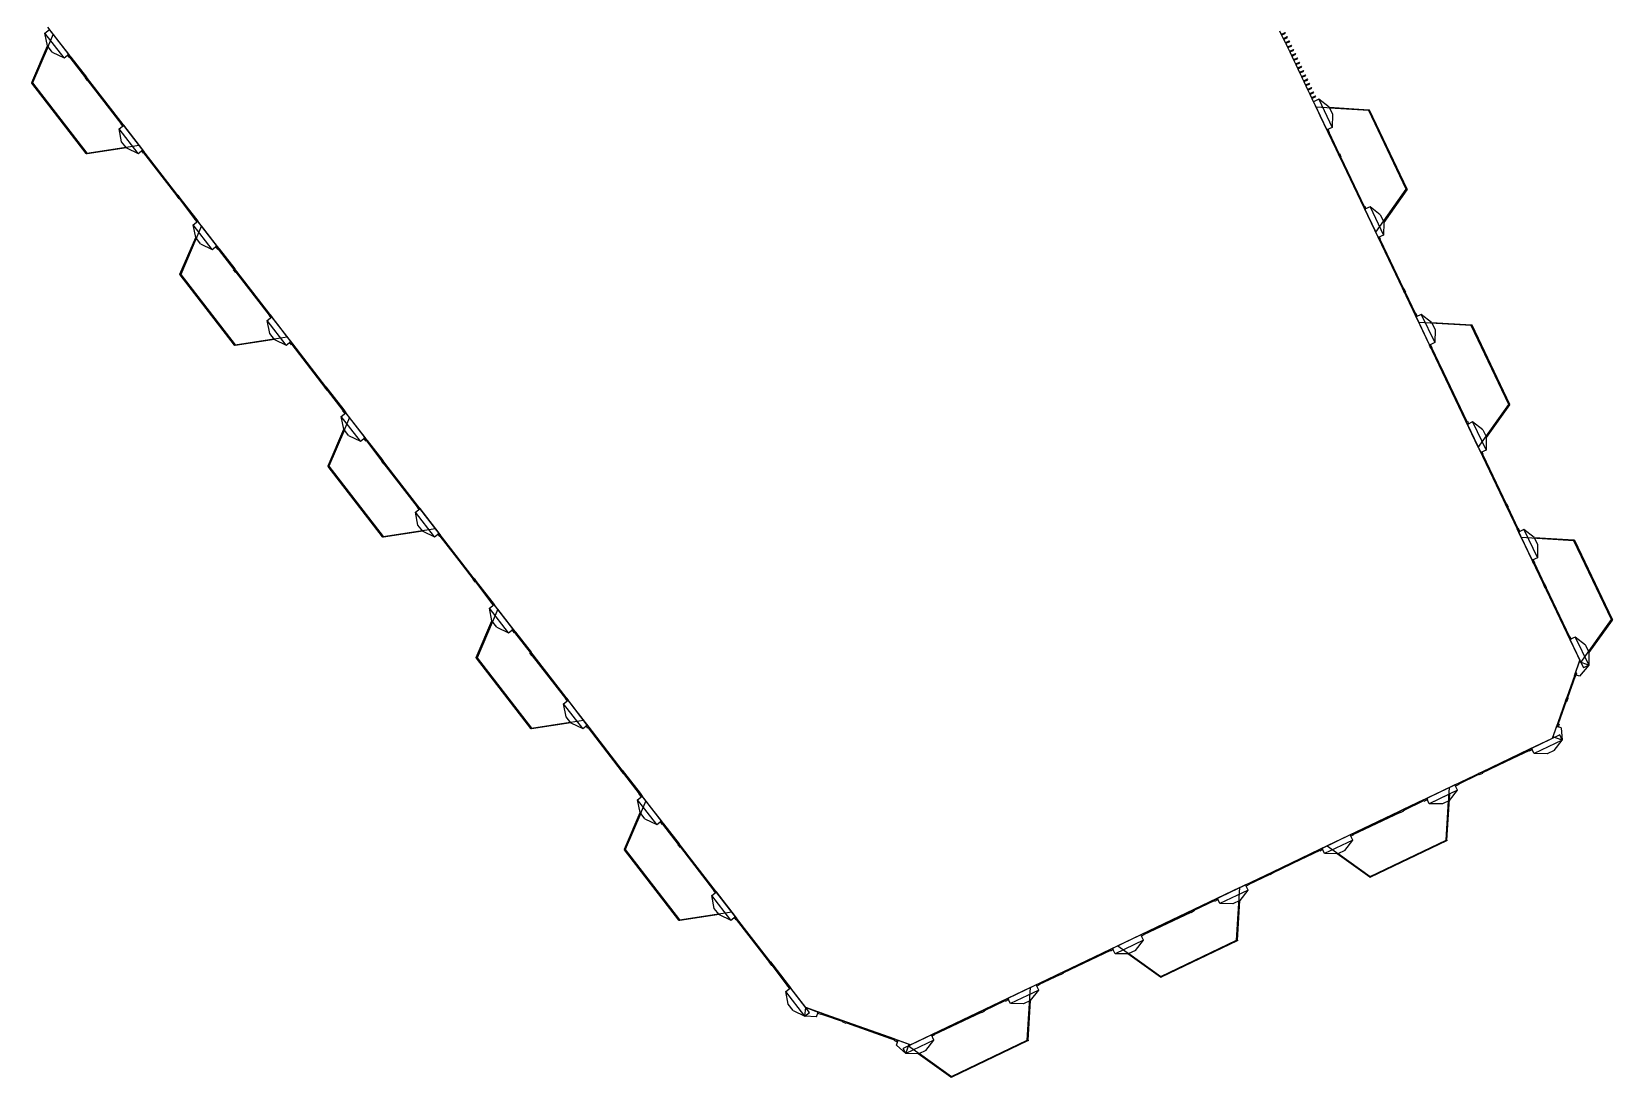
# Model space of a CAD drawing. Header units: metres. Extents: x 155.4 to 197.4, y 12.4 to 55.6.
# Drawn here: x 156.97 to 197.44, y 12.42 to 39.17 of the extents above; entities that cross this region are included whole.
import ezdxf

# ---------------------------------------------------------------- set-up
doc = ezdxf.new("R2010")
doc.units = ezdxf.units.M
doc.layers.add('ALL', color=7, linetype='Continuous', lineweight=25)

msp = doc.modelspace()

# ---------------------------------------------------------------- linework, layer by layer
at = {"layer": 'ALL', "color": 7, "lineweight": 25}
for p, q in [((162.23024, 33.02943), (157.39132, 39.28566)), ((157.53, 39.106), (156.997, 37.865)), ((157.316, 39.138), (157.435, 39.229)), ((157.805, 38.505), (157.316, 39.138)), ((157.381, 38.809), (157.316, 39.138)), ((157.805, 38.505), (157.316, 39.138)), ((157.924, 38.597), (157.435, 39.229)), ((159.725, 36.268), (157.53, 39.106)), ((188.92513, 39.19433), (188.96809, 39.10431)), ((188.98, 39.11), (188.96809, 39.10431)), ((188.96809, 39.10431), (188.97657, 39.08654)), ((188.988, 39.092), (188.97657, 39.08654)), ((188.97657, 39.08654), (189.01951, 38.99657)), ((188.98, 39.11), (189.07, 39.153)), ((188.988, 39.092), (188.98, 39.11)), ((188.988, 39.092), (189.078, 39.135)), ((189.031, 39.002), (189.01951, 38.99657)), ((189.01951, 38.99657), (189.0282, 38.97836)), ((189.04, 38.984), (189.0282, 38.97836)), ((189.0282, 38.97836), (189.07154, 38.88753)), ((189.031, 39.002), (189.122, 39.045)), ((189.04, 38.984), (189.031, 39.002)), ((189.04, 38.984), (189.13, 39.027)), ((189.078, 39.135), (189.07, 39.153)), ((189.083, 38.893), (189.07154, 38.88753)), ((189.07154, 38.88753), (189.08021, 38.86937)), ((189.092, 38.875), (189.08021, 38.86937)), ((189.08021, 38.86937), (189.12317, 38.77935)), ((189.083, 38.893), (189.173, 38.936)), ((189.092, 38.875), (189.083, 38.893)), ((189.092, 38.875), (189.182, 38.918)), ((189.13, 39.027), (189.122, 39.045)), ((189.182, 38.918), (189.173, 38.936)), ((156.979, 37.873), (157.381, 38.809)), ((157.394, 38.791), (156.997, 37.865)), ((157.394, 38.791), (156.997, 37.865)), ((157.503, 38.65), (157.381, 38.809)), ((157.503, 38.65), (157.805, 38.505)), ((157.805, 38.505), (157.924, 38.597)), ((157.924, 38.597), (157.896, 38.576)), ((157.953, 38.502), (157.896, 38.576)), ((157.981, 38.523), (157.924, 38.597)), ((157.981, 38.523), (157.953, 38.502)), ((157.965, 38.511), (157.981, 38.523)), ((157.965, 38.511), (157.981, 38.523)), ((158.364, 37.995), (157.965, 38.511)), ((157.965, 38.511), (158.364, 37.995)), ((157.965, 38.511), (158.364, 37.995)), ((158.364, 37.995), (157.965, 38.511)), ((157.981, 38.523), (158.38, 38.008)), ((157.981, 38.523), (158.38, 38.008)), ((189.135, 38.785), (189.12317, 38.77935)), ((189.12317, 38.77935), (189.13163, 38.76163)), ((189.143, 38.767), (189.13163, 38.76163)), ((189.13163, 38.76163), (189.17459, 38.67161)), ((189.135, 38.785), (189.225, 38.828)), ((189.143, 38.767), (189.135, 38.785)), ((189.143, 38.767), (189.234, 38.81)), ((189.186, 38.677), (189.17459, 38.67161)), ((189.17459, 38.67161), (189.18328, 38.6534)), ((189.195, 38.659), (189.18328, 38.6534)), ((189.18328, 38.6534), (189.22667, 38.56246)), ((189.186, 38.677), (189.277, 38.72)), ((189.195, 38.659), (189.186, 38.677)), ((189.195, 38.659), (189.285, 38.702)), ((189.234, 38.81), (189.225, 38.828)), ((189.238, 38.568), (189.22667, 38.56246)), ((189.22667, 38.56246), (189.23529, 38.54441)), ((189.247, 38.55), (189.23529, 38.54441)), ((189.23529, 38.54441), (189.27825, 38.45439)), ((189.238, 38.568), (189.328, 38.612)), ((189.247, 38.55), (189.238, 38.568)), ((189.247, 38.55), (189.337, 38.593)), ((189.285, 38.702), (189.277, 38.72)), ((189.29, 38.46), (189.27825, 38.45439)), ((189.27825, 38.45439), (189.28671, 38.43666)), ((189.29, 38.46), (189.38, 38.503)), ((189.298, 38.442), (189.29, 38.46)), ((189.298, 38.442), (189.389, 38.485)), ((189.337, 38.593), (189.328, 38.612)), ((189.389, 38.485), (189.38, 38.503)), ((189.298, 38.442), (189.28671, 38.43666)), ((189.28671, 38.43666), (189.32967, 38.34665)), ((189.341, 38.352), (189.32967, 38.34665)), ((189.32967, 38.34665), (189.33836, 38.32844)), ((189.35, 38.334), (189.33836, 38.32844)), ((189.33836, 38.32844), (189.38132, 38.23842)), ((189.341, 38.352), (189.432, 38.395)), ((189.35, 38.334), (189.341, 38.352)), ((189.35, 38.334), (189.44, 38.377)), ((189.393, 38.244), (189.38132, 38.23842)), ((189.38132, 38.23842), (189.39042, 38.21934)), ((189.402, 38.225), (189.39042, 38.21934)), ((189.39042, 38.21934), (189.43333, 38.12942)), ((189.393, 38.244), (189.483, 38.287)), ((189.402, 38.225), (189.393, 38.244)), ((189.402, 38.225), (189.492, 38.269)), ((189.44, 38.377), (189.432, 38.395)), ((189.445, 38.135), (189.43333, 38.12942)), ((189.43333, 38.12942), (189.44179, 38.1117)), ((189.453, 38.117), (189.44179, 38.1117)), ((189.44179, 38.1117), (189.48475, 38.02168)), ((189.445, 38.135), (189.535, 38.178)), ((189.453, 38.117), (189.445, 38.135)), ((189.453, 38.117), (189.544, 38.16)), ((189.492, 38.269), (189.483, 38.287)), ((189.496, 38.027), (189.587, 38.07)), ((189.505, 38.009), (189.595, 38.052)), ((189.544, 38.16), (189.535, 38.178)), ((189.595, 38.052), (189.587, 38.07)), ((156.974, 37.862), (156.979, 37.873)), ((156.974, 37.862), (156.979, 37.873)), ((156.979, 37.873), (156.974, 37.862)), ((156.982, 37.853), (156.974, 37.862)), ((158.374, 36.052), (156.982, 37.853)), ((156.997, 37.865), (158.39, 36.065)), ((156.997, 37.865), (158.39, 36.065)), ((156.997, 37.865), (158.39, 36.065)), ((158.39, 36.065), (156.997, 37.865)), ((156.997, 37.865), (158.39, 36.065)), ((158.38, 38.008), (158.352, 37.987)), ((158.41, 37.913), (158.352, 37.987)), ((158.364, 37.995), (158.38, 38.008)), ((158.38, 38.008), (158.364, 37.995)), ((158.437, 37.934), (158.38, 38.008)), ((158.437, 37.934), (158.41, 37.913)), ((158.425, 37.925), (158.418, 37.919)), ((159.269, 36.821), (158.418, 37.919)), ((159.271, 36.822), (158.421, 37.922)), ((158.421, 37.922), (159.271, 36.822)), ((159.277, 36.827), (158.425, 37.925)), ((189.496, 38.027), (189.48475, 38.02168)), ((189.48475, 38.02168), (189.49344, 38.00348)), ((189.505, 38.009), (189.49344, 38.00348)), ((189.49344, 38.00348), (189.5364, 37.91346)), ((189.505, 38.009), (189.496, 38.027)), ((189.548, 37.919), (189.5364, 37.91346)), ((189.5364, 37.91346), (189.54506, 37.8953)), ((189.557, 37.901), (189.54506, 37.8953)), ((189.54506, 37.8953), (189.58841, 37.80446)), ((189.548, 37.919), (189.638, 37.962)), ((189.557, 37.901), (189.548, 37.919)), ((189.557, 37.901), (189.647, 37.944)), ((189.6, 37.81), (189.58841, 37.80446)), ((189.58841, 37.80446), (189.59687, 37.78674)), ((189.608, 37.792), (189.59687, 37.78674)), ((189.59687, 37.78674), (189.64004, 37.69628)), ((189.6, 37.81), (189.69, 37.853)), ((189.608, 37.792), (189.6, 37.81)), ((189.608, 37.792), (189.699, 37.835)), ((189.647, 37.944), (189.638, 37.962)), ((189.652, 37.702), (189.64004, 37.69628)), ((189.64004, 37.69628), (189.64852, 37.67851)), ((189.66, 37.684), (189.64852, 37.67851)), ((189.64852, 37.67851), (189.69148, 37.5885)), ((189.652, 37.702), (189.742, 37.745)), ((189.66, 37.684), (189.652, 37.702)), ((189.66, 37.684), (189.75, 37.727)), ((189.699, 37.835), (189.69, 37.853)), ((189.75, 37.727), (189.742, 37.745)), ((189.703, 37.594), (189.69148, 37.5885)), ((189.69148, 37.5885), (189.70014, 37.57034)), ((189.712, 37.576), (189.70014, 37.57034)), ((189.70014, 37.57034), (189.74354, 37.4794)), ((189.703, 37.594), (189.793, 37.637)), ((189.712, 37.576), (189.703, 37.594)), ((189.712, 37.576), (189.802, 37.619)), ((189.755, 37.485), (189.74354, 37.4794)), ((189.74354, 37.4794), (189.75216, 37.46134)), ((189.764, 37.467), (189.75216, 37.46134)), ((189.75216, 37.46134), (196.612, 23.087)), ((189.755, 37.485), (189.845, 37.529)), ((189.764, 37.467), (189.755, 37.485)), ((189.764, 37.467), (189.854, 37.51)), ((189.925, 37.445), (189.79, 37.38)), ((189.79, 37.38), (190.134, 36.658)), ((189.802, 37.619), (189.793, 37.637)), ((189.854, 37.51), (189.845, 37.529)), ((189.857, 37.24), (189.957, 37.031)), ((191.205, 37.157), (189.857, 37.24)), ((190.19, 37.239), (189.925, 37.445)), ((189.925, 37.445), (190.27, 36.723)), ((189.925, 37.445), (190.27, 36.723)), ((190.19, 37.239), (191.206, 37.176)), ((190.19, 37.239), (190.276, 37.058)), ((159.26, 36.814), (159.287, 36.835)), ((159.287, 36.835), (159.332, 36.778)), ((189.957, 37.031), (191.384, 34.04)), ((191.205, 37.157), (190.199, 37.219)), ((191.205, 37.157), (190.199, 37.219)), ((190.276, 37.058), (190.27, 36.723)), ((192.167, 35.14), (191.205, 37.157)), ((192.167, 35.14), (191.205, 37.157)), ((192.167, 35.14), (191.205, 37.157)), ((192.167, 35.14), (191.205, 37.157)), ((191.205, 37.157), (192.167, 35.14)), ((191.205, 37.157), (192.167, 35.14)), ((191.206, 37.176), (191.217, 37.175)), ((191.217, 37.175), (192.185, 35.148)), ((191.223, 37.165), (191.217, 37.175)), ((192.185, 35.148), (191.223, 37.165)), ((159.212, 36.686), (159.332, 36.778)), ((159.277, 36.356), (159.212, 36.686)), ((159.702, 36.053), (159.212, 36.686)), ((159.702, 36.053), (159.212, 36.686)), ((159.26, 36.814), (159.304, 36.756)), ((159.277, 36.827), (159.269, 36.821)), ((159.332, 36.778), (159.304, 36.756)), ((159.821, 36.145), (159.332, 36.778)), ((190.132, 36.657), (190.164, 36.672)), ((190.172, 36.573), (190.132, 36.657)), ((190.27, 36.723), (190.134, 36.658)), ((190.204, 36.588), (190.164, 36.672)), ((190.204, 36.588), (190.172, 36.573)), ((190.193, 36.583), (190.452, 36.04)), ((190.452, 36.04), (190.193, 36.583)), ((158.381, 36.043), (158.374, 36.052)), ((158.393, 36.045), (158.381, 36.043)), ((158.39, 36.065), (159.725, 36.268)), ((158.39, 36.065), (159.385, 36.217)), ((158.39, 36.065), (159.385, 36.217)), ((159.4, 36.198), (158.393, 36.045)), ((159.4, 36.198), (159.277, 36.356)), ((159.4, 36.198), (159.702, 36.053)), ((159.702, 36.053), (159.821, 36.145)), ((159.821, 36.145), (159.793, 36.124)), ((159.838, 36.066), (159.793, 36.124)), ((159.865, 36.088), (159.821, 36.145)), ((159.865, 36.088), (159.838, 36.066)), ((159.847, 36.073), (159.855, 36.08)), ((159.847, 36.073), (160.696, 34.973)), ((160.699, 34.976), (159.849, 36.075)), ((159.849, 36.075), (160.699, 34.976)), ((159.855, 36.08), (160.704, 34.979)), ((190.432, 36.031), (190.463, 36.046)), ((190.472, 35.946), (190.432, 36.031)), ((190.503, 35.961), (190.463, 36.046)), ((190.503, 35.961), (190.472, 35.946)), ((190.492, 35.956), (191.091, 34.702)), ((191.091, 34.702), (190.492, 35.956)), ((160.688, 34.967), (160.715, 34.989)), ((160.688, 34.967), (160.745, 34.893)), ((160.704, 34.979), (160.696, 34.973)), ((160.715, 34.989), (160.772, 34.915)), ((160.772, 34.915), (160.745, 34.893)), ((160.772, 34.915), (160.756, 34.902)), ((160.756, 34.902), (160.772, 34.915)), ((161.155, 34.387), (160.756, 34.902)), ((160.756, 34.902), (161.155, 34.387)), ((161.155, 34.387), (160.756, 34.902)), ((161.155, 34.387), (160.756, 34.902)), ((161.171, 34.399), (160.772, 34.915)), ((160.772, 34.915), (161.171, 34.399)), ((191.384, 34.04), (192.167, 35.14)), ((191.583, 34.319), (192.167, 35.14)), ((191.583, 34.319), (192.167, 35.14)), ((192.183, 35.127), (191.58974, 34.29342)), ((192.19, 35.137), (192.183, 35.127)), ((192.185, 35.148), (192.19, 35.137)), ((191.072, 34.693), (191.103, 34.708)), ((191.072, 34.693), (191.104, 34.628)), ((191.103, 34.708), (191.135, 34.643)), ((191.239, 34.692), (191.104, 34.628)), ((191.104, 34.628), (191.135, 34.643)), ((191.104, 34.628), (191.448, 33.906)), ((191.503, 34.486), (191.239, 34.692)), ((191.239, 34.692), (191.583, 33.97)), ((191.239, 34.692), (191.583, 33.97)), ((191.503, 34.486), (191.59, 34.306)), ((161.323, 34.202), (160.79, 32.961)), ((161.109, 34.233), (161.228, 34.325)), ((161.599, 33.601), (161.109, 34.233)), ((161.174, 33.905), (161.109, 34.233)), ((161.599, 33.601), (161.109, 34.233)), ((161.143, 34.378), (161.171, 34.399)), ((161.143, 34.378), (161.2, 34.304)), ((161.171, 34.399), (161.155, 34.387)), ((161.171, 34.399), (161.155, 34.387)), ((161.171, 34.399), (161.228, 34.325)), ((161.228, 34.325), (161.2, 34.304)), ((161.717, 33.693), (161.228, 34.325)), ((163.277, 31.676), (161.323, 34.202)), ((191.58974, 34.29342), (191.583, 33.97)), ((191.59, 34.306), (191.58974, 34.29342)), ((160.772, 32.969), (161.174, 33.905)), ((161.188, 33.887), (160.79, 32.961)), ((161.188, 33.887), (160.79, 32.961)), ((161.296, 33.746), (161.174, 33.905)), ((161.296, 33.746), (161.599, 33.601)), ((161.599, 33.601), (161.717, 33.693)), ((161.717, 33.693), (161.689, 33.671)), ((161.747, 33.598), (161.689, 33.671)), ((161.774, 33.619), (161.717, 33.693)), ((161.774, 33.619), (161.747, 33.598)), ((161.758, 33.607), (161.774, 33.619)), ((161.758, 33.607), (161.774, 33.619)), ((162.157, 33.091), (161.758, 33.607)), ((161.758, 33.607), (162.157, 33.091)), ((161.758, 33.607), (162.157, 33.091)), ((162.157, 33.091), (161.758, 33.607)), ((161.774, 33.619), (162.173, 33.104)), ((161.774, 33.619), (162.173, 33.104)), ((191.583, 33.97), (191.448, 33.906)), ((191.448, 33.906), (191.48, 33.921)), ((191.479, 33.84), (191.448, 33.906)), ((191.511, 33.855), (191.479, 33.84)), ((191.511, 33.855), (191.48, 33.921)), ((191.498, 33.849), (192.096, 32.595)), ((192.096, 32.595), (191.498, 33.849)), ((160.768, 32.958), (160.772, 32.969)), ((160.768, 32.958), (160.772, 32.969)), ((160.772, 32.969), (160.768, 32.958)), ((160.775, 32.949), (160.768, 32.958)), ((162.168, 31.148), (160.775, 32.949)), ((160.79, 32.961), (162.184, 31.161)), ((160.79, 32.961), (162.184, 31.161)), ((160.79, 32.961), (162.184, 31.161)), ((162.184, 31.161), (160.79, 32.961)), ((160.79, 32.961), (162.184, 31.161)), ((162.173, 33.104), (162.146, 33.082)), ((162.203, 33.009), (162.146, 33.082)), ((162.157, 33.091), (162.173, 33.104)), ((162.173, 33.104), (162.157, 33.091)), ((162.23, 33.03), (162.173, 33.104)), ((162.23, 33.03), (162.203, 33.009)), ((162.219, 33.021), (162.211, 33.015)), ((163.062, 31.917), (162.211, 33.015)), ((163.064, 31.918), (162.214, 33.017)), ((162.214, 33.017), (163.064, 31.918)), ((162.219, 33.021), (162.23024, 33.02943)), ((163.07, 31.923), (162.219, 33.021)), ((163.08014, 31.9306), (162.23024, 33.02943)), ((192.076, 32.585), (192.107, 32.6)), ((192.076, 32.585), (192.116, 32.501)), ((192.107, 32.6), (192.148, 32.516)), ((192.116, 32.501), (192.148, 32.516)), ((192.137, 32.511), (192.396, 31.968)), ((192.396, 31.968), (192.137, 32.511)), ((192.375, 31.958), (192.406, 31.973)), ((192.406, 31.973), (192.446, 31.889)), ((163.006, 31.781), (163.125, 31.873)), ((163.071, 31.452), (163.006, 31.781)), ((163.495, 31.149), (163.006, 31.781)), ((163.495, 31.149), (163.006, 31.781)), ((163.053, 31.91), (163.081, 31.931)), ((163.053, 31.91), (163.097, 31.852)), ((163.07, 31.923), (163.062, 31.917)), ((163.07, 31.923), (163.08014, 31.9306)), ((163.65849, 31.18286), (163.08014, 31.9306)), ((163.081, 31.931), (163.125, 31.873)), ((163.125, 31.873), (163.097, 31.852)), ((163.614, 31.241), (163.125, 31.873)), ((163.518, 31.364), (163.277, 31.676)), ((192.375, 31.958), (192.415, 31.874)), ((192.415, 31.874), (192.446, 31.889)), ((192.552, 31.94), (192.417, 31.875)), ((192.417, 31.875), (192.762, 31.153)), ((192.485, 31.735), (192.584, 31.526)), ((193.832, 31.652), (192.485, 31.735)), ((192.817, 31.734), (192.552, 31.94)), ((192.552, 31.94), (192.897, 31.218)), ((192.552, 31.94), (192.897, 31.218)), ((192.817, 31.734), (193.833, 31.671)), ((192.817, 31.734), (192.903, 31.553)), ((193.832, 31.652), (192.827, 31.714)), ((193.832, 31.652), (192.827, 31.714)), ((194.794, 29.634), (193.832, 31.652)), ((194.794, 29.634), (193.832, 31.652)), ((194.794, 29.634), (193.832, 31.652)), ((194.794, 29.634), (193.832, 31.652)), ((193.832, 31.652), (194.794, 29.634)), ((193.832, 31.652), (194.794, 29.634)), ((193.833, 31.671), (193.844, 31.67)), ((193.844, 31.67), (194.812, 29.642)), ((193.85, 31.66), (193.844, 31.67)), ((194.812, 29.642), (193.85, 31.66)), ((162.184, 31.161), (163.518, 31.364)), ((162.184, 31.161), (163.179, 31.312)), ((162.184, 31.161), (163.179, 31.312)), ((163.193, 31.294), (162.186, 31.141)), ((163.193, 31.294), (163.071, 31.452)), ((163.193, 31.294), (163.495, 31.149)), ((163.495, 31.149), (163.614, 31.241)), ((163.614, 31.241), (163.587, 31.22)), ((163.631, 31.162), (163.587, 31.22)), ((163.659, 31.184), (163.614, 31.241)), ((163.659, 31.184), (163.631, 31.162)), ((163.64, 31.169), (163.648, 31.175)), ((163.64, 31.169), (164.489, 30.069)), ((164.493, 30.072), (163.642, 31.171)), ((163.642, 31.171), (164.493, 30.072)), ((163.648, 31.175), (163.65849, 31.18286)), ((163.648, 31.175), (164.497, 30.075)), ((164.50863, 30.08372), (163.65849, 31.18286)), ((192.584, 31.526), (194.011, 28.536)), ((192.759, 31.152), (192.791, 31.167)), ((192.897, 31.218), (192.762, 31.153)), ((192.831, 31.083), (192.791, 31.167)), ((192.903, 31.553), (192.897, 31.218)), ((162.175, 31.139), (162.168, 31.148)), ((162.186, 31.141), (162.175, 31.139)), ((192.8, 31.068), (192.759, 31.152)), ((192.831, 31.083), (192.8, 31.068)), ((192.82, 31.078), (193.079, 30.535)), ((193.079, 30.535), (192.82, 31.078)), ((193.059, 30.525), (193.09, 30.54)), ((193.099, 30.441), (193.059, 30.525)), ((193.131, 30.456), (193.09, 30.54)), ((193.131, 30.456), (193.099, 30.441)), ((193.12, 30.451), (193.718, 29.197)), ((193.718, 29.197), (193.12, 30.451)), ((164.481, 30.063), (164.509, 30.084)), ((164.481, 30.063), (164.538, 29.989)), ((164.497, 30.075), (164.489, 30.069)), ((164.497, 30.075), (164.50863, 30.08372)), ((169.81678, 23.22083), (164.50863, 30.08372)), ((164.509, 30.084), (164.566, 30.01)), ((164.566, 30.01), (164.538, 29.989)), ((164.566, 30.01), (164.55, 29.998)), ((164.55, 29.998), (164.566, 30.01)), ((164.948, 29.482), (164.55, 29.998)), ((164.55, 29.998), (164.948, 29.482)), ((164.948, 29.482), (164.55, 29.998)), ((164.948, 29.482), (164.55, 29.998)), ((164.964, 29.495), (164.566, 30.01)), ((164.566, 30.01), (164.964, 29.495)), ((194.011, 28.536), (194.794, 29.634)), ((194.21, 28.815), (194.794, 29.634)), ((194.21, 28.815), (194.794, 29.634)), ((194.81, 29.622), (194.21678, 28.78847)), ((194.817, 29.632), (194.81, 29.622)), ((194.812, 29.642), (194.817, 29.632)), ((165.116, 29.298), (164.584, 28.057)), ((164.902, 29.329), (165.021, 29.421)), ((165.392, 28.696), (164.902, 29.329)), ((164.967, 29), (164.902, 29.329)), ((165.392, 28.696), (164.902, 29.329)), ((164.937, 29.473), (164.964, 29.495)), ((164.937, 29.473), (164.994, 29.4)), ((164.964, 29.495), (164.948, 29.482)), ((164.964, 29.495), (164.948, 29.482)), ((164.964, 29.495), (165.021, 29.421)), ((165.021, 29.421), (164.994, 29.4)), ((165.51, 28.789), (165.021, 29.421)), ((167.009, 26.851), (165.116, 29.298)), ((193.699, 29.188), (193.731, 29.203)), ((193.699, 29.188), (193.731, 29.123)), ((193.731, 29.203), (193.762, 29.138)), ((193.866, 29.187), (193.731, 29.123)), ((194.131, 28.981), (193.866, 29.187)), ((193.866, 29.187), (194.211, 28.465)), ((193.866, 29.187), (194.211, 28.465)), ((164.566, 28.065), (164.967, 29)), ((164.981, 28.982), (164.584, 28.057)), ((164.981, 28.982), (164.584, 28.057)), ((165.09, 28.842), (164.967, 29)), ((165.09, 28.842), (165.392, 28.696)), ((165.392, 28.696), (165.51, 28.789)), ((165.51, 28.789), (165.483, 28.767)), ((165.54, 28.693), (165.483, 28.767)), ((165.567, 28.715), (165.51, 28.789)), ((193.731, 29.123), (193.762, 29.138)), ((193.731, 29.123), (194.075, 28.401)), ((194.131, 28.981), (194.217, 28.801)), ((194.21678, 28.78847), (194.211, 28.465)), ((194.217, 28.801), (194.21678, 28.78847)), ((165.567, 28.715), (165.54, 28.693)), ((165.552, 28.703), (165.567, 28.715)), ((165.552, 28.703), (165.567, 28.715)), ((165.95, 28.187), (165.552, 28.703)), ((165.552, 28.703), (165.95, 28.187)), ((165.552, 28.703), (165.95, 28.187)), ((165.95, 28.187), (165.552, 28.703)), ((165.567, 28.715), (165.965, 28.199)), ((165.567, 28.715), (165.965, 28.199)), ((194.211, 28.465), (194.075, 28.401)), ((194.075, 28.401), (194.107, 28.415)), ((194.106, 28.335), (194.075, 28.401)), ((194.138, 28.35), (194.106, 28.335)), ((194.138, 28.35), (194.107, 28.415)), ((194.125, 28.344), (194.724, 27.09)), ((194.724, 27.09), (194.125, 28.344)), ((164.561, 28.054), (164.566, 28.065)), ((164.561, 28.054), (164.566, 28.065)), ((164.566, 28.065), (164.561, 28.054)), ((164.568, 28.045), (164.561, 28.054)), ((165.961, 26.244), (164.568, 28.045)), ((164.584, 28.057), (165.977, 26.257)), ((164.584, 28.057), (165.977, 26.257)), ((164.584, 28.057), (165.977, 26.257)), ((165.977, 26.257), (164.584, 28.057)), ((164.584, 28.057), (165.977, 26.257)), ((165.967, 28.2), (165.939, 28.178)), ((165.996, 28.104), (165.939, 28.178)), ((165.95, 28.187), (165.967, 28.2)), ((165.967, 28.2), (165.95, 28.187)), ((166.024, 28.126), (165.967, 28.2)), ((166.024, 28.126), (165.996, 28.104)), ((166.012, 28.117), (166.004, 28.111)), ((166.855, 27.012), (166.004, 28.111)), ((166.858, 27.014), (166.008, 28.113)), ((166.008, 28.113), (166.858, 27.014)), ((166.863, 27.019), (166.012, 28.117)), ((166.799, 26.877), (166.918, 26.969)), ((166.864, 26.548), (166.799, 26.877)), ((167.288, 26.244), (166.799, 26.877)), ((167.288, 26.244), (166.799, 26.877)), ((166.846, 27.005), (166.874, 27.027)), ((166.846, 27.005), (166.891, 26.948)), ((166.863, 27.019), (166.855, 27.012)), ((166.874, 27.027), (166.918, 26.969)), ((166.918, 26.969), (166.891, 26.948)), ((167.407, 26.337), (166.918, 26.969)), ((167.312, 26.46), (167.009, 26.851)), ((194.703, 27.08), (194.735, 27.095)), ((194.703, 27.08), (194.743, 26.996)), ((194.735, 27.095), (194.775, 27.011)), ((194.743, 26.996), (194.775, 27.011)), ((194.764, 27.006), (195.023, 26.463)), ((195.023, 26.463), (194.764, 27.006)), ((165.977, 26.257), (167.312, 26.46)), ((165.977, 26.257), (166.972, 26.408)), ((165.977, 26.257), (166.972, 26.408)), ((166.986, 26.39), (165.98, 26.236)), ((166.986, 26.39), (166.864, 26.548)), ((166.986, 26.39), (167.288, 26.244)), ((167.288, 26.244), (167.407, 26.337)), ((167.407, 26.337), (167.38, 26.315)), ((167.424, 26.258), (167.38, 26.315)), ((167.452, 26.279), (167.407, 26.337)), ((195.002, 26.453), (195.033, 26.468)), ((195.002, 26.453), (195.042, 26.369)), ((195.033, 26.468), (195.074, 26.384)), ((195.042, 26.369), (195.074, 26.384)), ((195.18, 26.434), (195.044, 26.37)), ((195.044, 26.37), (195.389, 25.648)), ((195.18, 26.434), (195.524, 25.712)), ((195.444, 26.229), (195.18, 26.434)), ((195.18, 26.434), (195.524, 25.712)), ((165.968, 26.235), (165.961, 26.244)), ((165.98, 26.236), (165.968, 26.235)), ((167.452, 26.279), (167.424, 26.258)), ((167.434, 26.265), (167.441, 26.271)), ((167.434, 26.265), (168.282, 25.165)), ((168.286, 25.168), (167.436, 26.267)), ((167.436, 26.267), (168.286, 25.168)), ((167.441, 26.271), (168.29, 25.171)), ((195.112, 26.23), (195.212, 26.02)), ((196.459, 26.146), (195.112, 26.23)), ((195.212, 26.02), (196.639, 23.03)), ((195.444, 26.229), (196.46, 26.166)), ((195.444, 26.229), (195.53, 26.048)), ((196.459, 26.146), (195.454, 26.209)), ((196.459, 26.146), (195.454, 26.209)), ((195.53, 26.048), (195.524, 25.712)), ((197.421, 24.129), (196.459, 26.146)), ((197.421, 24.129), (196.459, 26.146)), ((197.421, 24.129), (196.459, 26.146)), ((197.421, 24.129), (196.459, 26.146)), ((196.459, 26.146), (197.421, 24.129)), ((196.459, 26.146), (197.421, 24.129)), ((196.46, 26.166), (196.472, 26.165)), ((196.472, 26.165), (197.439, 24.137)), ((196.477, 26.155), (196.472, 26.165)), ((197.439, 24.137), (196.477, 26.155)), ((195.387, 25.647), (195.418, 25.662)), ((195.427, 25.563), (195.387, 25.647)), ((195.524, 25.712), (195.389, 25.648)), ((195.458, 25.578), (195.418, 25.662)), ((195.458, 25.578), (195.427, 25.563)), ((195.448, 25.573), (195.707, 25.03)), ((195.707, 25.03), (195.448, 25.573)), ((168.274, 25.159), (168.302, 25.18)), ((168.274, 25.159), (168.331, 25.085)), ((168.29, 25.171), (168.282, 25.165)), ((168.302, 25.18), (168.359, 25.106)), ((168.359, 25.106), (168.331, 25.085)), ((168.359, 25.106), (168.343, 25.094)), ((168.343, 25.094), (168.359, 25.106)), ((168.742, 24.578), (168.343, 25.094)), ((168.343, 25.094), (168.742, 24.578)), ((168.742, 24.578), (168.343, 25.094)), ((168.742, 24.578), (168.343, 25.094)), ((168.757, 24.59), (168.359, 25.106)), ((168.359, 25.106), (168.757, 24.59)), ((195.686, 25.02), (195.718, 25.035)), ((195.726, 24.936), (195.686, 25.02)), ((195.758, 24.951), (195.718, 25.035)), ((195.758, 24.951), (195.726, 24.936)), ((195.747, 24.946), (196.345, 23.692)), ((196.345, 23.692), (195.747, 24.946)), ((168.91, 24.394), (168.377, 23.153)), ((168.696, 24.425), (168.814, 24.517)), ((169.185, 23.792), (168.696, 24.425)), ((168.76, 24.096), (168.696, 24.425)), ((169.185, 23.792), (168.696, 24.425)), ((168.73, 24.569), (168.757, 24.59)), ((168.73, 24.569), (168.787, 24.495)), ((168.757, 24.59), (168.742, 24.578)), ((168.757, 24.59), (168.742, 24.578)), ((168.757, 24.59), (168.814, 24.517)), ((168.814, 24.517), (168.787, 24.495)), ((169.304, 23.884), (168.814, 24.517)), ((170.803, 21.946), (168.91, 24.394)), ((168.359, 23.16), (168.76, 24.096)), ((168.774, 24.078), (168.377, 23.153)), ((168.774, 24.078), (168.377, 23.153)), ((168.883, 23.938), (168.76, 24.096)), ((168.883, 23.938), (169.185, 23.792)), ((169.185, 23.792), (169.304, 23.884)), ((169.304, 23.884), (169.276, 23.863)), ((169.361, 23.811), (169.304, 23.884)), ((196.639, 23.03), (197.421, 24.129)), ((196.837, 23.309), (197.421, 24.129)), ((196.837, 23.309), (197.421, 24.129)), ((197.437, 24.117), (196.84379, 23.2835)), ((197.444, 24.127), (197.437, 24.117)), ((197.439, 24.137), (197.444, 24.127)), ((169.333, 23.789), (169.276, 23.863)), ((169.361, 23.811), (169.333, 23.789)), ((169.345, 23.798), (169.361, 23.811)), ((169.345, 23.798), (169.361, 23.811)), ((169.744, 23.283), (169.345, 23.798)), ((169.345, 23.798), (169.744, 23.283)), ((169.345, 23.798), (169.744, 23.283)), ((169.744, 23.283), (169.345, 23.798)), ((169.361, 23.811), (169.76, 23.295)), ((169.361, 23.811), (169.76, 23.295)), ((196.327, 23.683), (196.358, 23.698)), ((196.327, 23.683), (196.358, 23.617)), ((196.358, 23.698), (196.389, 23.632)), ((196.493, 23.682), (196.358, 23.617)), ((196.358, 23.617), (196.389, 23.632)), ((196.358, 23.617), (196.703, 22.895)), ((196.493, 23.682), (196.838, 22.96)), ((196.758, 23.476), (196.493, 23.682)), ((196.493, 23.682), (196.838, 22.96)), ((196.758, 23.476), (196.844, 23.295)), ((168.354, 23.15), (168.359, 23.16)), ((168.354, 23.15), (168.359, 23.16)), ((168.359, 23.16), (168.354, 23.15)), ((168.361, 23.14), (168.354, 23.15)), ((169.754, 21.34), (168.361, 23.14)), ((168.377, 23.153), (169.77, 21.353)), ((168.377, 23.153), (169.77, 21.353)), ((168.377, 23.153), (169.77, 21.353)), ((169.77, 21.353), (168.377, 23.153)), ((168.377, 23.153), (169.77, 21.353)), ((169.76, 23.295), (169.732, 23.274)), ((169.789, 23.2), (169.732, 23.274)), ((169.744, 23.283), (169.76, 23.295)), ((169.76, 23.295), (169.744, 23.283)), ((169.817, 23.222), (169.76, 23.295)), ((169.817, 23.222), (169.789, 23.2)), ((169.805, 23.212), (169.797, 23.206)), ((170.649, 22.108), (169.797, 23.206)), ((170.651, 22.11), (169.801, 23.209)), ((169.801, 23.209), (170.651, 22.11)), ((169.805, 23.212), (169.81678, 23.22083)), ((170.657, 22.114), (169.805, 23.212)), ((170.66704, 22.12153), (169.81678, 23.22083)), ((196.47, 22.687), (196.612, 23.087)), ((196.84379, 23.2835), (196.838, 22.96)), ((196.844, 23.295), (196.84379, 23.2835)), ((196.47, 22.687), (196.27433, 22.13497)), ((196.489, 22.68), (196.293, 22.128)), ((196.293, 22.128), (196.489, 22.68)), ((196.47, 22.687), (196.501, 22.774)), ((196.503, 22.675), (196.47, 22.687)), ((196.597, 23.045), (196.482, 22.721)), ((196.602, 22.678), (196.482, 22.721)), ((196.501, 22.774), (196.534, 22.763)), ((196.503, 22.675), (196.534, 22.763)), ((196.838, 22.96), (196.597, 23.045)), ((196.838, 22.96), (196.602, 22.678)), ((196.623, 23.061), (196.616, 23.039)), ((196.616, 23.039), (196.623, 23.061)), ((196.838, 22.96), (196.703, 22.895)), ((170.592, 21.973), (170.711, 22.065)), ((170.657, 21.644), (170.592, 21.973)), ((171.082, 21.34), (170.592, 21.973)), ((171.082, 21.34), (170.592, 21.973)), ((170.64, 22.101), (170.667, 22.122)), ((170.64, 22.101), (170.684, 22.044)), ((170.657, 22.114), (170.649, 22.108)), ((170.657, 22.114), (170.66704, 22.12153)), ((170.667, 22.122), (170.711, 22.065)), ((171.24489, 21.37442), (170.66704, 22.12153)), ((170.711, 22.065), (170.684, 22.044)), ((171.201, 21.432), (170.711, 22.065)), ((171.105, 21.556), (170.803, 21.946)), ((196.24327, 22.04736), (196.045, 21.488)), ((196.262, 22.04), (196.057, 21.461)), ((196.057, 21.461), (196.262, 22.04)), ((196.27433, 22.13497), (196.24327, 22.04736)), ((196.247, 22.046), (196.24327, 22.04736)), ((196.247, 22.046), (196.277, 22.134)), ((196.28, 22.034), (196.247, 22.046)), ((196.277, 22.134), (196.27433, 22.13497)), ((196.277, 22.134), (196.31, 22.122)), ((196.28, 22.034), (196.31, 22.122)), ((169.77, 21.353), (171.105, 21.556)), ((169.77, 21.353), (170.765, 21.504)), ((169.77, 21.353), (170.765, 21.504)), ((170.779, 21.486), (169.773, 21.332)), ((170.779, 21.486), (170.657, 21.644)), ((170.779, 21.486), (171.082, 21.34)), ((196.045, 21.488), (195.904, 21.088)), ((196.045, 21.466), (196.021, 21.397)), ((196.045, 21.466), (196.078, 21.454)), ((196.078, 21.454), (196.054, 21.386)), ((169.761, 21.33), (169.754, 21.34)), ((169.773, 21.332), (169.761, 21.33)), ((171.082, 21.34), (171.201, 21.432)), ((171.201, 21.432), (171.173, 21.411)), ((171.218, 21.354), (171.173, 21.411)), ((171.245, 21.375), (171.201, 21.432)), ((171.245, 21.375), (171.218, 21.354)), ((171.227, 21.361), (171.235, 21.367)), ((171.227, 21.361), (172.076, 20.261)), ((172.079, 20.263), (171.229, 21.362)), ((171.229, 21.362), (172.079, 20.263)), ((171.235, 21.367), (171.24489, 21.37442)), ((171.235, 21.367), (172.084, 20.267)), ((172.09504, 20.27528), (171.24489, 21.37442)), ((195.904, 21.088), (195.30845, 20.80379)), ((196.095, 21.179), (195.373, 20.834)), ((196.014, 21.4), (195.918, 21.129)), ((196.16, 21.043), (195.918, 21.129)), ((195.937, 21.122), (195.929, 21.1)), ((195.929, 21.1), (195.937, 21.122)), ((196.135, 21.357), (196.014, 21.4)), ((196.021, 21.397), (196.054, 21.386)), ((196.16, 21.043), (196.095, 21.179)), ((196.135, 21.357), (196.16, 21.043)), ((195.30845, 20.80379), (194.09856, 20.22639)), ((195.315, 20.792), (194.106, 20.213)), ((195.318, 20.786), (194.109, 20.209)), ((194.109, 20.209), (195.318, 20.786)), ((195.32, 20.783), (194.111, 20.204)), ((195.315, 20.792), (195.30845, 20.80379)), ((195.31, 20.804), (195.373, 20.834)), ((195.325, 20.773), (195.31, 20.804)), ((195.315, 20.792), (195.32, 20.783)), ((195.325, 20.773), (195.388, 20.803)), ((195.438, 20.699), (195.373, 20.834)), ((195.373, 20.834), (195.388, 20.803)), ((196.16, 21.043), (195.438, 20.699)), ((196.16, 21.043), (195.438, 20.699)), ((195.773, 20.693), (195.438, 20.699)), ((195.953, 20.779), (195.773, 20.693)), ((195.953, 20.779), (196.16, 21.043)), ((172.068, 20.255), (172.095, 20.276)), ((172.068, 20.255), (172.125, 20.181)), ((172.084, 20.267), (172.076, 20.261)), ((172.084, 20.267), (172.09504, 20.27528)), ((172.095, 20.276), (172.153, 20.202)), ((173.61016, 18.31637), (172.09504, 20.27528)), ((172.153, 20.202), (172.125, 20.181)), ((172.153, 20.202), (172.136, 20.189)), ((172.136, 20.189), (172.153, 20.202)), ((172.535, 19.674), (172.136, 20.189)), ((172.136, 20.189), (172.535, 19.674)), ((172.535, 19.674), (172.136, 20.189)), ((172.535, 19.674), (172.136, 20.189)), ((172.551, 19.686), (172.153, 20.202)), ((172.153, 20.202), (172.551, 19.686)), ((194.09856, 20.22639), (189.94832, 18.24578)), ((193.27, 19.831), (190.146, 18.34)), ((193.414, 19.899), (192.692, 19.555)), ((193.186, 18.483), (193.27, 19.831)), ((193.496, 19.938), (193.414, 19.899)), ((193.479, 19.764), (193.414, 19.899)), ((193.414, 19.899), (193.429, 19.867)), ((193.511, 19.906), (193.429, 19.867)), ((193.496, 19.938), (194.019, 20.187)), ((193.496, 19.938), (193.511, 19.906)), ((193.504, 19.92), (193.496, 19.938)), ((193.504, 19.92), (193.496, 19.938)), ((194.027, 20.17), (193.504, 19.92)), ((193.504, 19.92), (194.027, 20.17)), ((193.504, 19.92), (194.027, 20.17)), ((194.1, 20.227), (194.019, 20.187)), ((194.027, 20.17), (194.019, 20.187)), ((194.019, 20.187), (194.027, 20.17)), ((194.019, 20.187), (194.034, 20.157)), ((194.115, 20.195), (194.034, 20.157)), ((194.106, 20.213), (194.09856, 20.22639)), ((194.1, 20.227), (194.115, 20.195)), ((194.106, 20.213), (194.111, 20.204)), ((172.703, 19.489), (172.17, 18.249)), ((172.489, 19.521), (172.608, 19.612)), ((172.978, 18.888), (172.489, 19.521)), ((172.554, 19.192), (172.489, 19.521)), ((172.978, 18.888), (172.489, 19.521)), ((172.523, 19.665), (172.551, 19.686)), ((172.523, 19.665), (172.58, 19.591)), ((172.551, 19.686), (172.535, 19.674)), ((172.551, 19.686), (172.535, 19.674)), ((172.551, 19.686), (172.608, 19.612)), ((172.608, 19.612), (172.58, 19.591)), ((173.097, 18.98), (172.608, 19.612)), ((174.565, 17.082), (172.703, 19.489)), ((192.611, 19.516), (192.088, 19.266)), ((192.62, 19.498), (192.096, 19.248)), ((192.096, 19.248), (192.62, 19.498)), ((192.62, 19.498), (192.096, 19.248)), ((192.611, 19.516), (192.692, 19.555)), ((192.626, 19.484), (192.611, 19.516)), ((192.611, 19.516), (192.62, 19.498)), ((192.611, 19.516), (192.62, 19.498)), ((192.626, 19.484), (192.707, 19.523)), ((192.757, 19.419), (192.692, 19.555)), ((192.692, 19.555), (192.707, 19.523)), ((193.479, 19.764), (192.757, 19.419)), ((193.27941, 19.66863), (192.757, 19.419)), ((193.273, 19.499), (193.092, 19.413)), ((193.186, 18.483), (193.249, 19.488)), ((193.186, 18.483), (193.249, 19.488)), ((193.207, 18.482), (193.27941, 19.66863)), ((193.273, 19.499), (193.479, 19.764)), ((193.479, 19.764), (193.27941, 19.66863)), ((172.152, 18.256), (172.554, 19.192)), ((172.568, 19.174), (172.17, 18.249)), ((172.568, 19.174), (172.17, 18.249)), ((172.676, 19.034), (172.554, 19.192)), ((172.676, 19.034), (172.978, 18.888)), ((190.802, 18.638), (192.013, 19.214)), ((192.015, 19.21), (190.805, 18.632)), ((190.805, 18.632), (192.015, 19.21)), ((190.807, 18.629), (192.017, 19.205)), ((192.006, 19.228), (192.088, 19.266)), ((192.021, 19.196), (192.006, 19.228)), ((192.013, 19.214), (192.017, 19.205)), ((192.021, 19.196), (192.103, 19.235)), ((192.088, 19.266), (192.096, 19.248)), ((192.096, 19.248), (192.088, 19.266)), ((192.088, 19.266), (192.103, 19.235)), ((193.092, 19.413), (192.757, 19.419)), ((172.978, 18.888), (173.097, 18.98)), ((173.097, 18.98), (173.069, 18.959)), ((173.127, 18.885), (173.069, 18.959)), ((173.154, 18.906), (173.097, 18.98)), ((173.154, 18.906), (173.127, 18.885)), ((173.138, 18.894), (173.154, 18.906)), ((173.138, 18.894), (173.154, 18.906)), ((173.537, 18.378), (173.138, 18.894)), ((173.138, 18.894), (173.537, 18.378)), ((173.138, 18.894), (173.537, 18.378)), ((173.537, 18.378), (173.138, 18.894)), ((173.154, 18.906), (173.553, 18.391)), ((173.154, 18.906), (173.553, 18.391)), ((190.734, 18.62), (190.012, 18.275)), ((190.797, 18.65), (190.734, 18.62)), ((190.798, 18.485), (190.734, 18.62)), ((190.734, 18.62), (190.749, 18.589)), ((190.812, 18.619), (190.749, 18.589)), ((190.797, 18.65), (190.812, 18.619)), ((190.807, 18.629), (190.802, 18.638)), ((172.147, 18.245), (172.152, 18.256)), ((172.147, 18.245), (172.152, 18.256)), ((172.152, 18.256), (172.147, 18.245)), ((172.155, 18.236), (172.147, 18.245)), ((173.547, 16.436), (172.155, 18.236)), ((172.17, 18.249), (173.564, 16.449)), ((172.17, 18.249), (173.564, 16.449)), ((172.17, 18.249), (173.564, 16.449)), ((173.564, 16.449), (172.17, 18.249)), ((172.17, 18.249), (173.564, 16.449)), ((173.553, 18.391), (173.526, 18.37)), ((173.583, 18.296), (173.526, 18.37)), ((173.537, 18.378), (173.553, 18.391)), ((173.553, 18.391), (173.537, 18.378)), ((173.61, 18.317), (173.553, 18.391)), ((173.61, 18.317), (173.583, 18.296)), ((173.599, 18.308), (173.591, 18.302)), ((174.442, 17.204), (173.591, 18.302)), ((174.444, 17.206), (173.594, 18.305)), ((173.594, 18.305), (174.444, 17.206)), ((173.599, 18.308), (173.61016, 18.31637)), ((174.45, 17.21), (173.599, 18.308)), ((174.46006, 17.21754), (173.61016, 18.31637)), ((189.94832, 18.24578), (188.73894, 17.66863)), ((189.954, 18.233), (188.745, 17.655)), ((189.957, 18.227), (188.747, 17.65)), ((188.747, 17.65), (189.957, 18.227)), ((189.958, 18.224), (188.749, 17.646)), ((189.948, 18.245), (190.012, 18.275)), ((189.963, 18.214), (189.948, 18.245)), ((189.954, 18.233), (189.94832, 18.24578)), ((189.954, 18.233), (189.958, 18.224)), ((189.963, 18.214), (190.026, 18.244)), ((190.076, 18.14), (190.012, 18.275)), ((190.012, 18.275), (190.026, 18.244)), ((190.798, 18.485), (190.076, 18.14)), ((190.798, 18.485), (190.076, 18.14)), ((190.146, 18.34), (191.245, 17.557)), ((190.592, 18.22), (190.412, 18.134)), ((190.592, 18.22), (190.798, 18.485)), ((191.245, 17.557), (193.186, 18.483)), ((191.245, 17.557), (193.186, 18.483)), ((191.245, 17.557), (193.186, 18.483)), ((193.195, 18.465), (191.254, 17.538)), ((193.206, 18.47), (193.195, 18.465)), ((193.207, 18.482), (193.206, 18.47)), ((190.39947, 18.13422), (190.076, 18.14)), ((190.412, 18.134), (190.39947, 18.13422)), ((191.234, 17.54), (190.39947, 18.13422)), ((190.425, 18.14), (191.245, 17.557)), ((190.425, 18.14), (191.245, 17.557)), ((188.73894, 17.66863), (184.58559, 15.68653)), ((188.134, 17.379), (188.658, 17.628)), ((188.666, 17.611), (188.143, 17.361)), ((188.143, 17.361), (188.666, 17.611)), ((188.143, 17.361), (188.666, 17.611)), ((188.739, 17.668), (188.658, 17.628)), ((188.666, 17.611), (188.658, 17.628)), ((188.658, 17.628), (188.666, 17.611)), ((188.658, 17.628), (188.672, 17.598)), ((188.754, 17.637), (188.672, 17.598)), ((188.745, 17.655), (188.73894, 17.66863)), ((188.739, 17.668), (188.754, 17.637)), ((188.745, 17.655), (188.749, 17.646)), ((191.243, 17.533), (191.234, 17.54)), ((191.254, 17.538), (191.243, 17.533)), ((174.386, 17.069), (174.505, 17.161)), ((174.451, 16.74), (174.386, 17.069)), ((174.875, 16.436), (174.386, 17.069)), ((174.875, 16.436), (174.386, 17.069)), ((174.433, 17.197), (174.461, 17.218)), ((174.433, 17.197), (174.477, 17.139)), ((174.45, 17.21), (174.442, 17.204)), ((174.45, 17.21), (174.46006, 17.21754)), ((176.794, 14.2), (174.46006, 17.21754)), ((174.461, 17.218), (174.505, 17.161)), ((174.505, 17.161), (174.477, 17.139)), ((174.994, 16.528), (174.505, 17.161)), ((174.898, 16.652), (174.565, 17.082)), ((187.909, 17.272), (184.784, 15.781)), ((188.053, 17.341), (187.331, 16.996)), ((188.117, 17.205), (187.395, 16.861)), ((188.117, 17.205), (187.395, 16.861)), ((187.825, 15.925), (187.909, 17.272)), ((187.911, 16.941), (188.117, 17.205)), ((188.134, 17.379), (188.053, 17.341)), ((188.117, 17.205), (188.053, 17.341)), ((188.053, 17.341), (188.068, 17.309)), ((188.149, 17.348), (188.068, 17.309)), ((188.134, 17.379), (188.149, 17.348)), ((188.143, 17.361), (188.134, 17.379)), ((188.143, 17.361), (188.134, 17.379)), ((173.564, 16.449), (174.898, 16.652)), ((173.564, 16.449), (174.559, 16.6)), ((173.564, 16.449), (174.559, 16.6)), ((174.573, 16.582), (174.451, 16.74)), ((185.441, 16.08), (186.651, 16.656)), ((186.654, 16.651), (185.444, 16.074)), ((185.444, 16.074), (186.654, 16.651)), ((185.445, 16.071), (186.656, 16.647)), ((186.645, 16.669), (186.727, 16.707)), ((186.66, 16.637), (186.645, 16.669)), ((186.651, 16.656), (186.656, 16.647)), ((186.66, 16.637), (186.741, 16.676)), ((187.25, 16.957), (186.727, 16.707)), ((186.727, 16.707), (186.735, 16.69)), ((186.735, 16.69), (186.727, 16.707)), ((186.727, 16.707), (186.741, 16.676)), ((187.258, 16.939), (186.735, 16.69)), ((186.735, 16.69), (187.258, 16.939)), ((187.258, 16.939), (186.735, 16.69)), ((187.25, 16.957), (187.331, 16.996)), ((187.265, 16.926), (187.25, 16.957)), ((187.25, 16.957), (187.258, 16.939)), ((187.25, 16.957), (187.258, 16.939)), ((187.265, 16.926), (187.346, 16.964)), ((187.395, 16.861), (187.331, 16.996)), ((187.331, 16.996), (187.346, 16.964)), ((187.731, 16.855), (187.395, 16.861)), ((187.90804, 16.93958), (187.731, 16.855)), ((187.825, 15.925), (187.887, 16.929)), ((187.825, 15.925), (187.887, 16.929)), ((187.845, 15.923), (187.90804, 16.93958)), ((187.911, 16.941), (187.90804, 16.93958)), ((173.555, 16.426), (173.547, 16.436)), ((173.566, 16.428), (173.555, 16.426)), ((174.573, 16.582), (173.566, 16.428)), ((174.573, 16.582), (174.875, 16.436)), ((174.875, 16.436), (174.994, 16.528)), ((174.994, 16.528), (174.967, 16.507)), ((175.011, 16.449), (174.967, 16.507)), ((175.039, 16.471), (174.994, 16.528)), ((175.039, 16.471), (175.011, 16.449)), ((175.02, 16.457), (175.028, 16.463)), ((175.02, 16.457), (175.869, 15.356)), ((175.873, 15.359), (175.022, 16.458)), ((175.022, 16.458), (175.873, 15.359)), ((175.028, 16.463), (175.877, 15.363)), ((185.372, 16.061), (184.65, 15.717)), ((185.437, 15.926), (184.715, 15.581)), ((185.437, 15.926), (184.715, 15.581)), ((185.231, 15.661), (185.437, 15.926)), ((185.435, 16.092), (185.372, 16.061)), ((185.437, 15.926), (185.372, 16.061)), ((185.372, 16.061), (185.387, 16.03)), ((185.45, 16.06), (185.387, 16.03)), ((185.435, 16.092), (185.45, 16.06)), ((185.445, 16.071), (185.441, 16.08)), ((185.884, 14.998), (187.825, 15.925)), ((185.884, 14.998), (187.825, 15.925)), ((185.884, 14.998), (187.825, 15.925)), ((187.834, 15.906), (185.892, 14.98)), ((187.844, 15.911), (187.834, 15.906)), ((187.845, 15.923), (187.844, 15.911)), ((184.58559, 15.68653), (183.3757, 15.10914)), ((184.592, 15.675), (183.383, 15.096)), ((184.595, 15.669), (183.386, 15.091)), ((183.386, 15.091), (184.595, 15.669)), ((184.597, 15.666), (183.388, 15.087)), ((184.592, 15.675), (184.58559, 15.68653)), ((184.587, 15.687), (184.65, 15.717)), ((184.602, 15.655), (184.587, 15.687)), ((184.592, 15.675), (184.597, 15.666)), ((184.602, 15.655), (184.665, 15.685)), ((184.715, 15.581), (184.65, 15.717)), ((184.65, 15.717), (184.665, 15.685)), ((185.0385, 15.57521), (184.715, 15.581)), ((184.784, 15.781), (185.884, 14.998)), ((185.05, 15.575), (185.0385, 15.57521)), ((185.872, 14.982), (185.0385, 15.57521)), ((185.231, 15.661), (185.05, 15.575)), ((185.064, 15.582), (185.884, 14.998)), ((185.064, 15.582), (185.884, 14.998)), ((175.861, 15.35), (175.87721, 15.36273)), ((175.861, 15.35), (175.918, 15.276)), ((175.877, 15.363), (175.869, 15.356)), ((175.869, 15.356), (175.9259, 15.28221)), ((175.877, 15.363), (175.87721, 15.36273)), ((175.87721, 15.36273), (175.889, 15.372)), ((175.889, 15.372), (175.946, 15.298)), ((175.9259, 15.28221), (175.918, 15.276)), ((175.946, 15.298), (175.9259, 15.28221)), ((175.946, 15.298), (175.93, 15.285)), ((175.93, 15.285), (175.946, 15.298)), ((176.328, 14.77), (175.93, 15.285)), ((175.93, 15.285), (176.328, 14.77)), ((176.328, 14.77), (175.93, 15.285)), ((176.328, 14.77), (175.93, 15.285)), ((176.344, 14.782), (175.946, 15.298)), ((175.946, 15.298), (176.344, 14.782)), ((183.3757, 15.10914), (179.48, 13.25)), ((182.773, 14.82), (183.296, 15.07)), ((183.304, 15.053), (182.781, 14.803)), ((182.781, 14.803), (183.304, 15.053)), ((182.781, 14.803), (183.30516, 15.05107)), ((183.377, 15.109), (183.296, 15.07)), ((183.304, 15.053), (183.296, 15.07)), ((183.296, 15.07), (183.304, 15.053)), ((183.296, 15.07), (183.30516, 15.05107)), ((183.30516, 15.05107), (183.311, 15.039)), ((183.392, 15.078), (183.311, 15.039)), ((183.383, 15.096), (183.3757, 15.10914)), ((183.377, 15.109), (183.392, 15.078)), ((183.383, 15.096), (183.388, 15.087)), ((185.882, 14.975), (185.872, 14.982)), ((185.892, 14.98), (185.882, 14.975)), ((176.282, 14.617), (176.401, 14.708)), ((176.772, 13.984), (176.282, 14.617)), ((176.347, 14.288), (176.282, 14.617)), ((176.772, 13.984), (176.282, 14.617)), ((176.317, 14.761), (176.344, 14.782)), ((176.317, 14.761), (176.374, 14.687)), ((176.344, 14.782), (176.328, 14.77)), ((176.344, 14.782), (176.328, 14.77)), ((176.344, 14.782), (176.401, 14.708)), ((176.401, 14.708), (176.374, 14.687)), ((176.89, 14.076), (176.401, 14.708)), ((182.547, 14.713), (179.423, 13.222)), ((182.692, 14.782), (181.97, 14.437)), ((182.756, 14.647), (182.034, 14.302)), ((182.756, 14.647), (182.034, 14.302)), ((182.463, 13.366), (182.547, 14.713)), ((182.55, 14.382), (182.756, 14.647)), ((182.773, 14.82), (182.692, 14.782)), ((182.756, 14.647), (182.692, 14.782)), ((182.692, 14.782), (182.707, 14.75)), ((182.788, 14.789), (182.707, 14.75)), ((182.773, 14.82), (182.788, 14.789)), ((182.781, 14.803), (182.773, 14.82)), ((182.781, 14.803), (182.773, 14.82)), ((176.47, 14.129), (176.347, 14.288)), ((176.772, 13.984), (176.794, 14.2)), ((177.316, 14.015), (176.794, 14.2)), ((176.794, 14.2), (177.115, 14.087)), ((181.888, 14.398), (181.365, 14.148)), ((181.896, 14.381), (181.373, 14.131)), ((181.373, 14.131), (181.896, 14.381)), ((181.896, 14.381), (181.373, 14.131)), ((181.888, 14.398), (181.97, 14.437)), ((181.903, 14.367), (181.888, 14.398)), ((181.888, 14.398), (181.896, 14.381)), ((181.888, 14.398), (181.896, 14.381)), ((181.903, 14.367), (181.984, 14.405)), ((182.034, 14.302), (181.97, 14.437)), ((181.97, 14.437), (181.984, 14.405)), ((182.37, 14.296), (182.034, 14.302)), ((182.54601, 14.38009), (182.37, 14.296)), ((182.463, 13.366), (182.526, 14.371)), ((182.463, 13.366), (182.526, 14.371)), ((182.484, 13.364), (182.54601, 14.38009)), ((182.55, 14.382), (182.54601, 14.38009)), ((176.47, 14.129), (176.772, 13.984)), ((176.772, 13.984), (176.89, 14.076)), ((177.072, 13.966), (176.772, 13.984)), ((177.072, 13.966), (177.115, 14.087)), ((177.115, 14.087), (177.103, 14.054)), ((177.191, 14.022), (177.103, 14.054)), ((177.202, 14.055), (177.115, 14.087)), ((177.202, 14.055), (177.191, 14.022)), ((177.748, 13.842), (177.196, 14.037)), ((177.196, 14.037), (177.748, 13.842)), ((177.75413, 13.86002), (177.316, 14.015)), ((177.753, 13.857), (177.741, 13.825)), ((177.829, 13.793), (177.741, 13.825)), ((177.753, 13.857), (177.75413, 13.86002)), ((177.841, 13.826), (177.753, 13.857)), ((177.84206, 13.82891), (177.75413, 13.86002)), ((177.841, 13.826), (177.829, 13.793)), ((179.081, 13.37), (177.835, 13.811)), ((177.835, 13.811), (179.081, 13.37)), ((177.841, 13.826), (177.84206, 13.82891)), ((179.08, 13.391), (177.84206, 13.82891)), ((180.079, 13.521), (181.29, 14.097)), ((181.292, 14.092), (180.082, 13.515)), ((180.082, 13.515), (181.292, 14.092)), ((180.084, 13.512), (181.294, 14.088)), ((181.283, 14.11), (181.365, 14.148)), ((181.298, 14.079), (181.283, 14.11)), ((181.29, 14.097), (181.294, 14.088)), ((181.298, 14.079), (181.379, 14.117)), ((181.365, 14.148), (181.373, 14.131)), ((181.373, 14.131), (181.365, 14.148)), ((181.365, 14.148), (181.379, 14.117)), ((179.074, 13.349), (179.085, 13.382)), ((179.08, 13.391), (179.48, 13.25)), ((179.085, 13.382), (179.154, 13.357)), ((179.113, 13.244), (179.156, 13.364)), ((179.154, 13.357), (179.142, 13.325)), ((179.156, 13.364), (179.439, 13.264)), ((180.011, 13.503), (179.289, 13.158)), ((180.075, 13.367), (179.353, 13.023)), ((180.075, 13.367), (179.353, 13.023)), ((179.869, 13.103), (180.075, 13.367)), ((180.074, 13.533), (180.011, 13.503)), ((180.075, 13.367), (180.011, 13.503)), ((180.011, 13.503), (180.025, 13.471)), ((180.089, 13.501), (180.025, 13.471)), ((180.074, 13.533), (180.089, 13.501)), ((180.084, 13.512), (180.079, 13.521)), ((180.522, 12.44), (182.463, 13.366)), ((180.522, 12.44), (182.463, 13.366)), ((180.522, 12.44), (182.463, 13.366)), ((182.484, 13.364), (182.483, 13.353)), ((179.074, 13.349), (179.142, 13.325)), ((179.353, 13.023), (179.113, 13.244)), ((179.353, 13.023), (179.289, 13.158)), ((179.353, 13.023), (179.439, 13.264)), ((179.67502, 13.01725), (179.353, 13.023)), ((179.423, 13.222), (180.522, 12.44)), ((179.455, 13.237), (179.432, 13.246)), ((179.432, 13.246), (179.455, 13.237)), ((179.689, 13.017), (179.67502, 13.01725)), ((180.511, 12.423), (179.67502, 13.01725)), ((179.869, 13.103), (179.689, 13.017)), ((179.702, 13.023), (180.522, 12.44)), ((179.702, 13.023), (180.522, 12.44)), ((182.472, 13.348), (180.531, 12.421)), ((182.483, 13.353), (182.472, 13.348)), ((180.52, 12.416), (180.511, 12.423)), ((180.531, 12.421), (180.52, 12.416))]:
    msp.add_line(p, q, dxfattribs=at)

doc.saveas('drawing.dxf')
